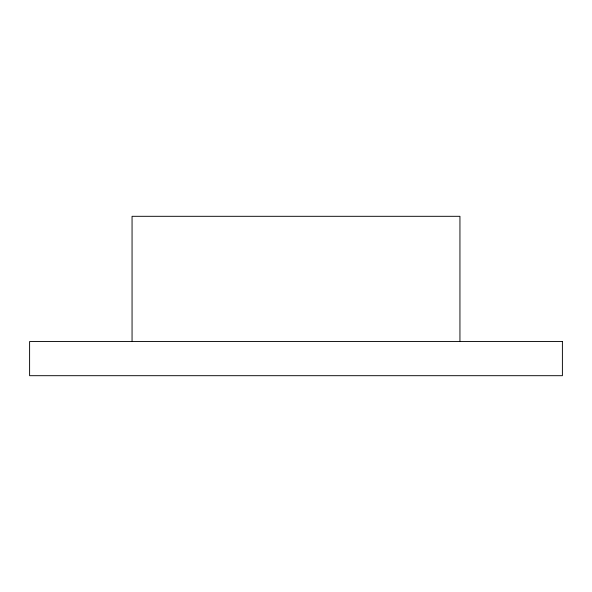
<?xml version="1.0" encoding="UTF-8"?>
<svg xmlns="http://www.w3.org/2000/svg" width="592" height="592" viewBox="0 0 592 592"><rect width="100%" height="100%" fill="white"/><g stroke="black" fill="none" stroke-linecap="round" stroke-linejoin="round"><path stroke-width="0.89" d="M459.94 341.54L459.94 216.309L132.06 216.309L132.06 341.54M562.4 341.54L29.6 341.54L29.6 375.691L562.4 375.691L562.4 341.54"/></g></svg>
